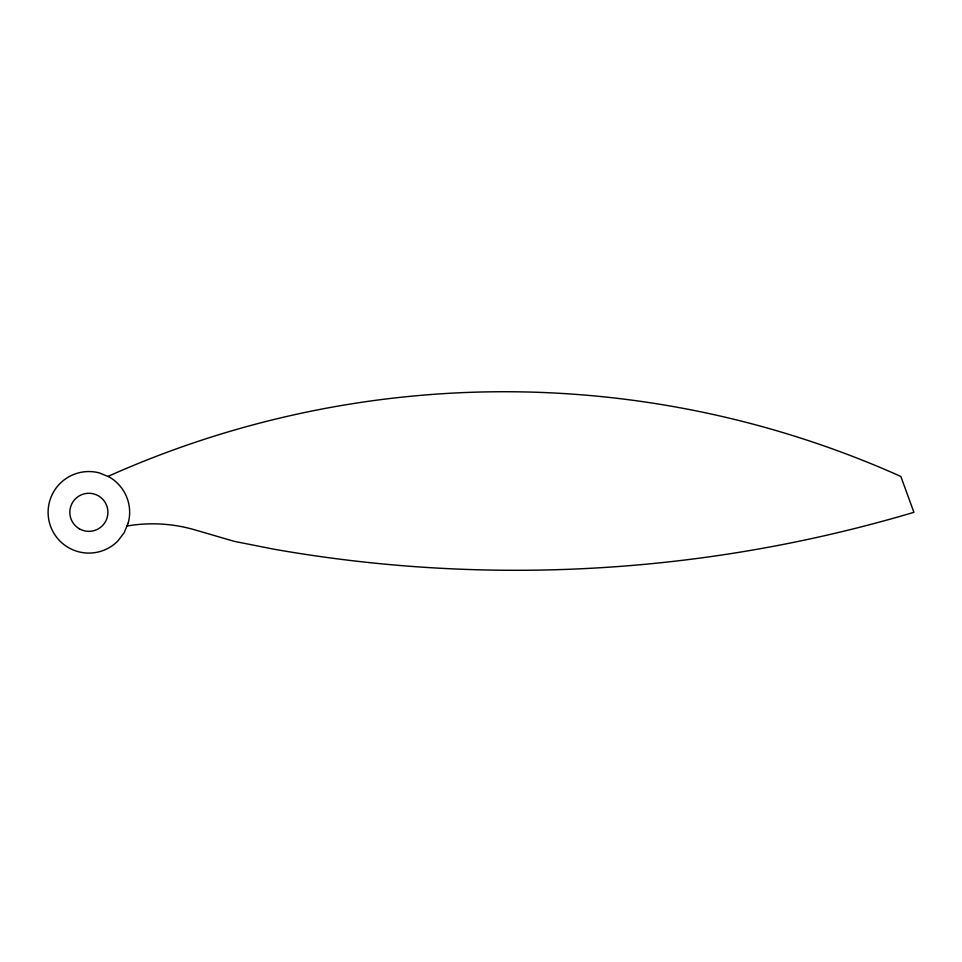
<?xml version="1.0" encoding="UTF-8"?>
<svg xmlns="http://www.w3.org/2000/svg" width="962" height="962" viewBox="0 0 962 962"><rect width="100%" height="100%" fill="white"/><g stroke="black" fill="none" stroke-linecap="round" stroke-linejoin="round"><path stroke-width="1.44" d="M107.912 476.443A970.141 970.141 0 0 1 900.841 476.443L913.9 512.313A1396.187 1396.187 0 0 1 273.521 549.122L234.223 541.341L194.504 529.761A151.082 151.082 0 0 0 126.948 526.022M128.259 522.871L124.182 532.695L117.713 541.149A40.777 40.777 0 0 1 49.495 522.871A40.777 40.777 0 0 1 99.423 472.931L109.259 476.996A40.777 40.777 0 0 1 128.259 522.871M79.353 528.799A19.036 19.036 0 0 0 107.912 512.313A19.036 19.036 0 0 0 79.353 495.827A19.036 19.036 0 0 0 79.353 528.799"/></g></svg>
